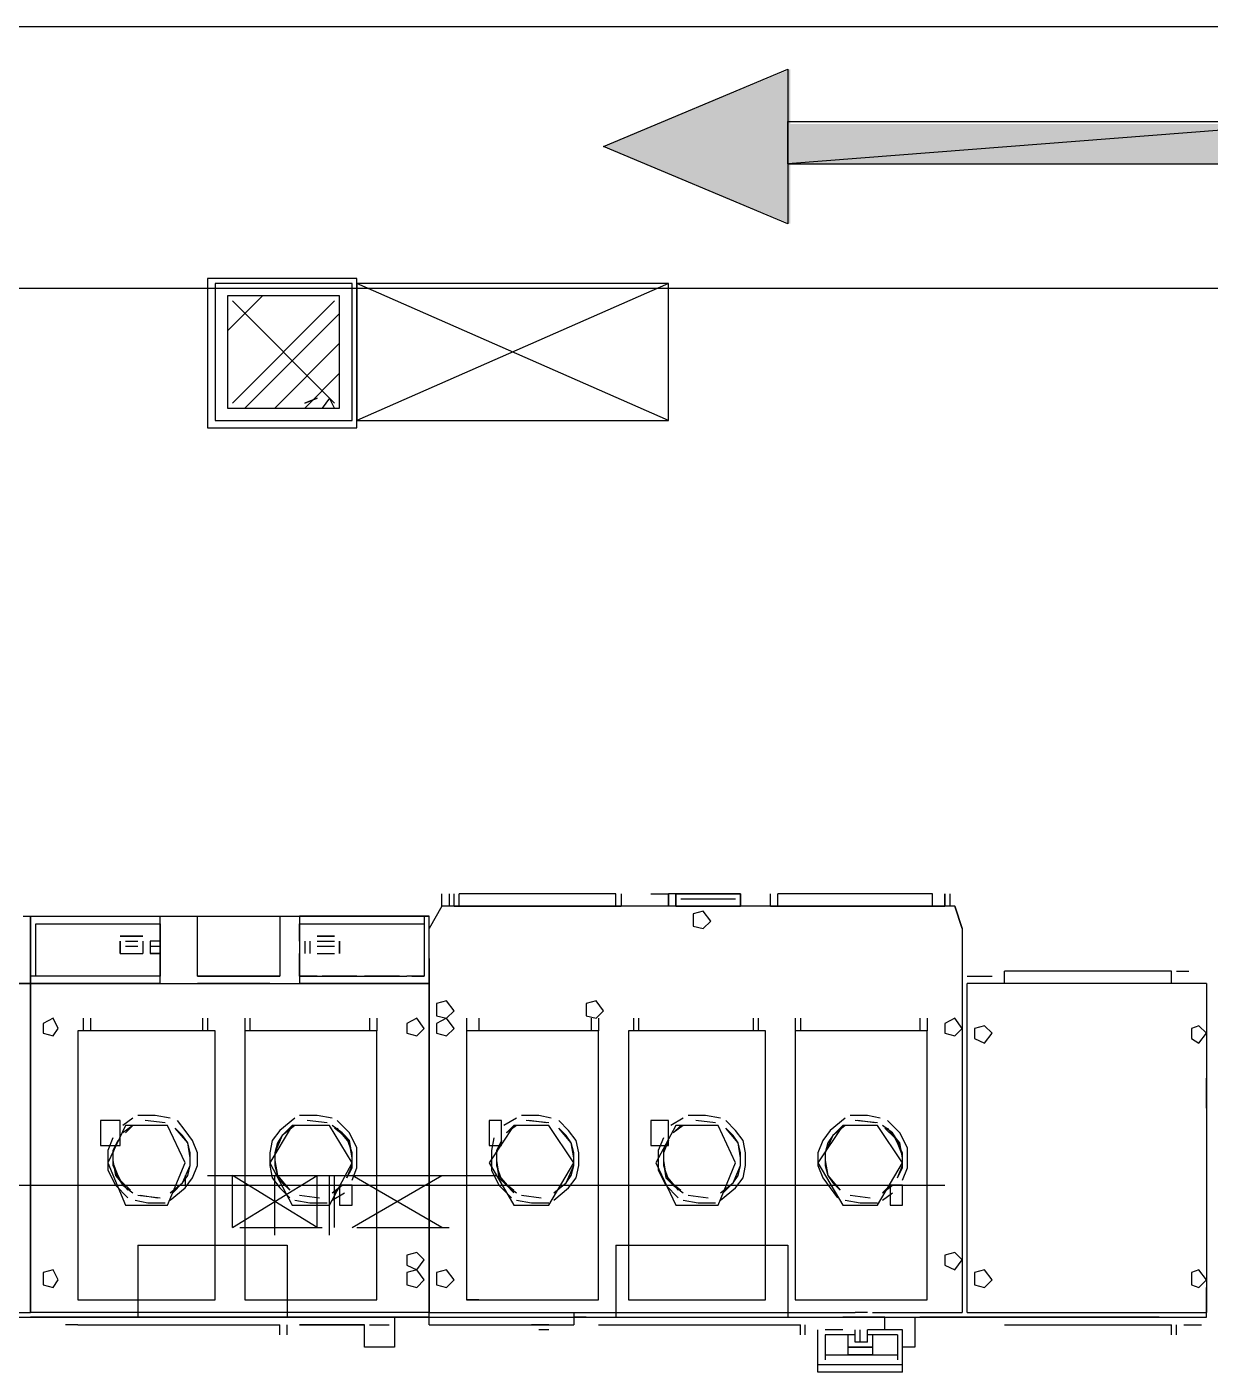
# Model space of a CAD drawing. Header units: millimetres. Extents: x 5 to 415, y 48 to 251.
# Drawn here: x 221.38 to 229.76, y 189.53 to 199.06 of the extents above; entities that cross this region are included whole.
import ezdxf

# ---------------------------------------------------------------- set-up
doc = ezdxf.new("R2010")
doc.units = ezdxf.units.MM
doc.layers.add('H', color=7, linetype='Continuous')
doc.layers.add('P', color=7, linetype='Continuous')

msp = doc.modelspace()

# ---------------------------------------------------------------- hatches: boundary and pattern name
at = {"layer": 'H', "linetype": 'Continuous'}
for points in [[(226.783, 197.661), (225.46, 198.208), (226.783, 198.755), (226.783, 197.661)], [(226.783, 198.085), (226.783, 198.367), (230.628, 198.367), (230.628, 195.545), (230.329, 195.545), (230.329, 198.085), (226.783, 198.085)]]:
    msp.add_hatch(color=256, dxfattribs=at).paths.add_polyline_path(points)

# ---------------------------------------------------------------- linework, layer by layer
at = {"layer": 'P'}
for points in [[(286.597, 199.055), (115.094, 199.055)], [(225.46, 198.208), (226.766, 198.755)], [(226.766, 198.755), (226.766, 197.661)], [(230.628, 198.385), (226.766, 198.085)], [(230.628, 198.385), (226.766, 198.085)], [(226.766, 198.085), (226.766, 198.385)], [(226.766, 198.385), (230.628, 198.385)], [(226.766, 197.661), (225.46, 198.208)], [(226.766, 198.085), (230.329, 198.085)], [(222.656, 197.273), (222.656, 196.215)], [(223.714, 197.273), (222.656, 197.273)], [(223.714, 196.215), (223.714, 197.273)], [(286.597, 197.203), (64.682, 197.203)], [(222.709, 197.238), (222.709, 196.268)], [(223.679, 197.238), (222.709, 197.238)], [(223.679, 196.268), (223.679, 197.238)], [(223.714, 197.238), (223.714, 196.268)], [(225.919, 197.238), (223.714, 197.238)], [(225.919, 197.238), (223.714, 196.268)], [(225.919, 196.268), (223.714, 197.238)], [(225.919, 196.268), (225.919, 197.238)], [(222.797, 196.903), (223.044, 197.15)], [(222.797, 197.15), (222.797, 196.356)], [(223.591, 197.15), (222.797, 197.15)], [(223.555, 196.391), (222.832, 197.115)], [(222.832, 196.391), (223.555, 197.115)], [(223.591, 196.356), (223.591, 197.15)], [(222.92, 196.356), (223.591, 197.026)], [(223.132, 196.356), (223.591, 196.815)], [(223.344, 196.356), (223.591, 196.603)], [(223.432, 196.427), (223.344, 196.391)], [(223.344, 196.391), (223.432, 196.427)], [(223.52, 196.427), (223.467, 196.356)], [(223.555, 196.356), (223.52, 196.427)], [(222.797, 196.356), (223.591, 196.356)], [(222.709, 196.268), (223.679, 196.268)], [(223.714, 196.268), (225.919, 196.268)], [(222.656, 196.215), (223.714, 196.215)], [(224.314, 192.828), (224.314, 192.917)], [(224.367, 192.917), (224.367, 192.828)], [(224.402, 192.828), (224.402, 192.917)], [(224.437, 192.828), (224.437, 192.917)], [(225.548, 192.917), (224.437, 192.917)], [(225.548, 192.828), (225.548, 192.917)], [(225.584, 192.917), (225.584, 192.828)], [(225.795, 192.917), (225.919, 192.917)], [(226.43, 192.917), (225.919, 192.917)], [(225.919, 192.828), (225.919, 192.917)], [(225.919, 192.917), (225.919, 192.828)], [(225.919, 192.828), (225.919, 192.917)], [(225.919, 192.828), (225.919, 192.917)], [(225.972, 192.917), (226.43, 192.917)], [(225.972, 192.828), (225.972, 192.917)], [(225.972, 192.917), (225.972, 192.828)], [(226.43, 192.917), (225.972, 192.917)], [(226.007, 192.917), (226.395, 192.917)], [(226.395, 192.917), (226.007, 192.917)], [(226.43, 192.917), (226.43, 192.828)], [(226.43, 192.828), (226.43, 192.917)], [(226.43, 192.917), (226.43, 192.828)], [(226.43, 192.828), (226.43, 192.917)], [(226.43, 192.917), (226.43, 192.828)], [(226.43, 192.917), (226.43, 192.828)], [(226.642, 192.828), (226.642, 192.917)], [(226.695, 192.828), (226.695, 192.917)], [(227.789, 192.917), (226.695, 192.917)], [(227.789, 192.828), (227.789, 192.917)], [(227.877, 192.828), (227.877, 192.917)], [(227.877, 192.917), (227.877, 192.828)], [(227.912, 192.917), (227.912, 192.828)], [(224.314, 192.828), (224.226, 192.67)], [(227.947, 192.828), (224.314, 192.828)], [(224.402, 192.828), (224.314, 192.828)], [(225.584, 192.828), (224.402, 192.828)], [(225.584, 192.828), (224.402, 192.828)], [(224.402, 192.828), (225.584, 192.828)], [(225.707, 192.828), (225.584, 192.828)], [(226.519, 192.828), (225.707, 192.828)], [(226.43, 192.828), (225.919, 192.828)], [(226.43, 192.828), (225.972, 192.828)], [(225.972, 192.828), (226.43, 192.828)], [(226.007, 192.881), (226.395, 192.881)], [(226.166, 192.793), (226.095, 192.775)], [(226.219, 192.723), (226.166, 192.793)], [(226.642, 192.828), (226.519, 192.828)], [(227.824, 192.828), (226.642, 192.828)], [(226.642, 192.828), (227.877, 192.828)], [(227.877, 192.828), (226.642, 192.828)], [(227.912, 192.828), (227.824, 192.828)], [(227.947, 192.828), (228, 192.67)], [(228, 192.67), (227.947, 192.828)], [(221.35, 192.758), (223.943, 192.758)], [(221.403, 192.758), (224.226, 192.758)], [(221.403, 192.282), (221.403, 192.758)], [(221.403, 192.758), (221.403, 191.982)], [(221.403, 192.758), (222.321, 192.758)], [(221.403, 192.758), (222.321, 192.758)], [(221.403, 192.334), (221.403, 192.758)], [(221.439, 192.705), (222.321, 192.705)], [(221.439, 192.334), (221.439, 192.705)], [(222.321, 192.758), (223.308, 192.758)], [(222.321, 192.758), (222.656, 192.758)], [(222.321, 192.282), (222.321, 192.758)], [(222.321, 192.705), (222.321, 192.581)], [(222.585, 192.758), (223.167, 192.758)], [(222.585, 192.334), (222.585, 192.758)], [(222.832, 192.758), (223.097, 192.758)], [(223.132, 192.758), (223.943, 192.758)], [(223.132, 192.758), (223.308, 192.758)], [(223.167, 192.758), (223.167, 192.334)], [(224.226, 192.758), (223.308, 192.758)], [(224.226, 192.758), (223.308, 192.758)], [(223.308, 192.758), (223.308, 192.282)], [(223.308, 192.705), (224.19, 192.705)], [(223.308, 192.581), (223.308, 192.705)], [(224.19, 192.758), (224.19, 192.334)], [(224.19, 192.705), (224.19, 192.334)], [(224.226, 189.918), (224.226, 192.758)], [(226.095, 192.775), (226.095, 192.687)], [(226.166, 192.67), (226.219, 192.723)], [(222.038, 192.617), (222.197, 192.617)], [(222.197, 192.617), (222.038, 192.617)], [(223.432, 192.617), (223.555, 192.617)], [(223.555, 192.617), (223.432, 192.617)], [(224.226, 189.953), (224.226, 192.67)], [(224.226, 192.246), (224.226, 192.67)], [(226.095, 192.687), (226.166, 192.67)], [(228, 192.67), (228, 189.953)], [(222.038, 192.493), (222.038, 192.581)], [(222.038, 192.581), (222.038, 192.493)], [(222.074, 192.581), (222.162, 192.581)], [(222.074, 192.546), (222.162, 192.546)], [(222.197, 192.581), (222.197, 192.493)], [(222.197, 192.581), (222.197, 192.493)], [(222.25, 192.581), (222.25, 192.493)], [(222.321, 192.581), (222.25, 192.581)], [(222.25, 192.581), (222.25, 192.493)], [(222.321, 192.581), (222.25, 192.581)], [(222.321, 192.581), (222.25, 192.581)], [(222.25, 192.581), (222.25, 192.493)], [(222.25, 192.546), (222.321, 192.546)], [(222.321, 192.581), (222.321, 192.493)], [(222.321, 192.581), (222.321, 192.493)], [(223.308, 192.581), (223.308, 192.493)], [(223.308, 192.581), (223.308, 192.493)], [(223.344, 192.581), (223.344, 192.493)], [(223.344, 192.581), (223.344, 192.493)], [(223.344, 192.581), (223.344, 192.493)], [(223.379, 192.581), (223.379, 192.493)], [(223.379, 192.581), (223.379, 192.493)], [(223.432, 192.581), (223.555, 192.581)], [(223.432, 192.546), (223.555, 192.546)], [(223.591, 192.581), (223.591, 192.493)], [(223.591, 192.493), (223.591, 192.581)], [(222.038, 192.493), (222.197, 192.493)], [(222.038, 192.493), (222.197, 192.493)], [(222.25, 192.493), (222.321, 192.493)], [(222.25, 192.493), (222.321, 192.493)], [(222.321, 192.493), (222.25, 192.493)], [(222.25, 192.493), (222.321, 192.493)], [(222.321, 192.493), (222.321, 192.334)], [(223.308, 192.334), (223.308, 192.493)], [(223.432, 192.493), (223.555, 192.493)], [(223.432, 192.493), (223.555, 192.493)], [(224.226, 192.458), (224.226, 192.282)], [(224.226, 192.458), (224.226, 192.282)], [(221.474, 192.334), (221.403, 192.334)], [(221.527, 192.334), (221.439, 192.334)], [(222.321, 192.334), (221.527, 192.334)], [(221.862, 192.334), (221.597, 192.334)], [(222.162, 192.334), (221.897, 192.334)], [(222.321, 192.334), (222.197, 192.334)], [(223.167, 192.334), (222.585, 192.334)], [(222.585, 192.334), (223.167, 192.334)], [(222.744, 192.334), (222.832, 192.334)], [(223.308, 192.334), (224.067, 192.334)], [(223.432, 192.334), (223.308, 192.334)], [(223.714, 192.334), (223.467, 192.334)], [(224.014, 192.334), (223.767, 192.334)], [(224.19, 192.334), (224.067, 192.334)], [(224.102, 192.334), (224.19, 192.334)], [(228.036, 192.334), (228.212, 192.334)], [(228.3, 192.282), (228.3, 192.37)], [(229.482, 192.37), (228.3, 192.37)], [(229.482, 192.37), (228.3, 192.37)], [(229.482, 192.282), (229.482, 192.37)], [(229.517, 192.37), (229.605, 192.37)], [(221.403, 192.282), (218.722, 192.282)], [(218.722, 192.282), (221.403, 192.282)], [(221.403, 191.982), (221.403, 192.282)], [(222.321, 192.282), (221.403, 192.282)], [(221.403, 192.282), (222.321, 192.282)], [(221.403, 192.282), (221.403, 189.953)], [(221.403, 192.282), (221.403, 191.276)], [(222.321, 192.282), (223.308, 192.282)], [(223.097, 192.282), (222.585, 192.282)], [(223.308, 192.282), (224.226, 192.282)], [(224.226, 192.282), (223.308, 192.282)], [(224.226, 189.918), (224.226, 192.282)], [(224.226, 192.282), (224.226, 191.982)], [(229.729, 192.282), (228.036, 192.282)], [(228.247, 192.282), (228.036, 192.282)], [(228.036, 189.953), (228.036, 192.282)], [(229.517, 192.282), (228.247, 192.282)], [(229.517, 192.282), (228.247, 192.282)], [(229.482, 192.282), (228.3, 192.282)], [(229.729, 192.282), (229.517, 192.282)], [(229.729, 192.282), (229.729, 189.953)], [(224.349, 192.158), (224.278, 192.14)], [(224.278, 192.14), (224.278, 192.052)], [(224.402, 192.088), (224.349, 192.158)], [(225.407, 192.158), (225.337, 192.14)], [(225.337, 192.14), (225.337, 192.052)], [(225.46, 192.088), (225.407, 192.158)], [(221.562, 192.035), (221.492, 191.999)], [(221.597, 191.964), (221.562, 192.035)], [(221.774, 192.035), (221.774, 191.946)], [(221.827, 192.035), (221.827, 191.946)], [(222.62, 192.035), (222.62, 191.946)], [(222.656, 192.035), (222.656, 191.946)], [(222.92, 192.035), (222.92, 191.946)], [(222.956, 192.035), (222.956, 191.946)], [(223.802, 192.035), (223.802, 191.946)], [(223.855, 192.035), (223.855, 191.946)], [(224.137, 192.035), (224.067, 191.999)], [(224.19, 191.964), (224.137, 192.035)], [(224.278, 192.052), (224.349, 192.035)], [(224.349, 192.035), (224.278, 191.999)], [(224.349, 192.035), (224.402, 192.088)], [(224.402, 191.964), (224.349, 192.035)], [(224.49, 192.035), (224.49, 191.946)], [(224.578, 192.035), (224.578, 191.946)], [(225.337, 192.052), (225.407, 192.035)], [(225.372, 192.035), (225.372, 191.946)], [(225.407, 192.035), (225.46, 192.088)], [(225.425, 192.035), (225.425, 191.946)], [(225.672, 192.035), (225.672, 191.946)], [(225.707, 192.035), (225.707, 191.946)], [(226.519, 192.035), (226.519, 191.946)], [(226.554, 192.035), (226.554, 191.946)], [(226.818, 192.035), (226.818, 191.946)], [(226.854, 192.035), (226.854, 191.946)], [(227.7, 192.035), (227.7, 191.946)], [(227.753, 192.035), (227.753, 191.946)], [(227.947, 192.035), (227.877, 191.999)], [(228, 191.964), (227.947, 192.035)], [(221.403, 189.953), (221.403, 191.982)], [(221.492, 191.999), (221.492, 191.929)], [(221.492, 191.929), (221.562, 191.911)], [(221.562, 191.911), (221.597, 191.964)], [(222.709, 191.946), (221.738, 191.946)], [(221.738, 191.946), (221.738, 190.041)], [(222.709, 190.041), (222.709, 191.946)], [(222.92, 191.946), (222.92, 190.041)], [(223.855, 191.946), (222.92, 191.946)], [(223.855, 190.041), (223.855, 191.946)], [(224.067, 191.999), (224.067, 191.929)], [(224.067, 191.929), (224.137, 191.911)], [(224.137, 191.911), (224.19, 191.964)], [(224.226, 191.982), (224.226, 189.953)], [(224.278, 191.999), (224.278, 191.929)], [(224.278, 191.929), (224.349, 191.911)], [(224.349, 191.911), (224.402, 191.964)], [(225.425, 191.946), (224.49, 191.946)], [(224.49, 191.946), (224.49, 190.041)], [(224.578, 191.946), (224.49, 191.946)], [(225.425, 190.041), (225.425, 191.946)], [(226.607, 191.946), (225.637, 191.946)], [(225.637, 191.946), (225.637, 190.041)], [(226.607, 190.041), (226.607, 191.946)], [(226.818, 191.946), (226.818, 190.041)], [(227.753, 191.946), (226.818, 191.946)], [(227.753, 190.041), (227.753, 191.946)], [(227.877, 191.999), (227.877, 191.929)], [(227.877, 191.929), (227.947, 191.911)], [(227.947, 191.911), (228, 191.964)], [(228.159, 191.982), (228.088, 191.964)], [(228.088, 191.964), (228.088, 191.893)], [(228.212, 191.929), (228.159, 191.982)], [(228.159, 191.858), (228.212, 191.929)], [(229.676, 191.982), (229.623, 191.964)], [(229.623, 191.964), (229.623, 191.893)], [(229.729, 191.929), (229.676, 191.982)], [(229.676, 191.858), (229.729, 191.929)], [(228.088, 191.893), (228.159, 191.858)], [(229.623, 191.893), (229.676, 191.858)], [(229.729, 191.4), (229.729, 191.611)], [(222.038, 191.311), (221.897, 191.311)], [(221.897, 191.311), (221.897, 191.135)], [(222.074, 191.276), (221.95, 191.012)], [(222.038, 191.135), (222.038, 191.311)], [(222.127, 191.329), (222.056, 191.276)], [(222.127, 191.276), (222.056, 191.223)], [(222.127, 191.276), (222.056, 191.223)], [(222.127, 191.276), (222.056, 191.223)], [(222.373, 191.276), (222.074, 191.276)], [(222.127, 191.276), (222.074, 191.223)], [(222.285, 191.347), (222.162, 191.347)], [(222.356, 191.294), (222.215, 191.311)], [(222.356, 191.294), (222.215, 191.311)], [(222.356, 191.294), (222.215, 191.311)], [(222.356, 191.294), (222.215, 191.311)], [(222.391, 191.329), (222.285, 191.347)], [(222.497, 191.012), (222.373, 191.276)], [(222.497, 191.241), (222.444, 191.311)], [(223.255, 191.276), (223.097, 191.012)], [(223.273, 191.329), (223.167, 191.241)], [(223.255, 191.276), (223.185, 191.206)], [(223.273, 191.276), (223.185, 191.206)], [(223.273, 191.276), (223.185, 191.206)], [(223.273, 191.276), (223.185, 191.206)], [(223.52, 191.276), (223.255, 191.276)], [(223.432, 191.347), (223.308, 191.347)], [(223.502, 191.294), (223.361, 191.311)], [(223.502, 191.294), (223.361, 191.311)], [(223.502, 191.294), (223.361, 191.311)], [(223.502, 191.294), (223.361, 191.311)], [(223.538, 191.329), (223.432, 191.347)], [(223.679, 191.012), (223.52, 191.276)], [(223.608, 191.223), (223.538, 191.276)], [(223.608, 191.223), (223.538, 191.276)], [(223.661, 191.223), (223.573, 191.311)], [(224.737, 191.311), (224.649, 191.311)], [(224.649, 191.311), (224.649, 191.135)], [(224.825, 191.276), (224.649, 191.012)], [(224.737, 191.135), (224.737, 191.311)], [(224.843, 191.329), (224.755, 191.276)], [(224.825, 191.276), (224.772, 191.223)], [(224.843, 191.276), (224.772, 191.223)], [(224.843, 191.276), (224.772, 191.223)], [(224.825, 191.276), (224.772, 191.223)], [(225.072, 191.276), (224.825, 191.276)], [(225.002, 191.347), (224.878, 191.347)], [(225.072, 191.294), (224.913, 191.311)], [(225.072, 191.294), (224.913, 191.311)], [(225.072, 191.294), (224.913, 191.311)], [(225.055, 191.294), (224.931, 191.311)], [(225.09, 191.329), (225.002, 191.347)], [(225.249, 191.012), (225.072, 191.276)], [(225.213, 191.241), (225.143, 191.311)], [(225.795, 191.311), (225.795, 191.135)], [(225.919, 191.311), (225.795, 191.311)], [(225.972, 191.276), (225.831, 191.012)], [(225.919, 191.135), (225.919, 191.311)], [(226.025, 191.329), (225.937, 191.276)], [(226.025, 191.276), (225.954, 191.223)], [(226.025, 191.276), (225.954, 191.223)], [(226.025, 191.276), (225.954, 191.223)], [(226.007, 191.276), (225.954, 191.223)], [(226.272, 191.276), (225.972, 191.276)], [(226.183, 191.347), (226.06, 191.347)], [(226.254, 191.294), (226.113, 191.311)], [(226.254, 191.294), (226.113, 191.311)], [(226.254, 191.294), (226.113, 191.311)], [(226.254, 191.294), (226.113, 191.311)], [(226.289, 191.329), (226.183, 191.347)], [(226.395, 191.012), (226.272, 191.276)], [(226.395, 191.241), (226.325, 191.311)], [(227.154, 191.276), (226.977, 191.012)], [(227.171, 191.329), (227.065, 191.241)], [(227.154, 191.276), (227.083, 191.206)], [(227.171, 191.276), (227.083, 191.206)], [(227.171, 191.276), (227.083, 191.206)], [(227.154, 191.276), (227.083, 191.206)], [(227.401, 191.276), (227.154, 191.276)], [(227.33, 191.347), (227.207, 191.347)], [(227.401, 191.294), (227.242, 191.311)], [(227.401, 191.294), (227.242, 191.311)], [(227.401, 191.294), (227.242, 191.311)], [(227.383, 191.294), (227.259, 191.311)], [(227.418, 191.329), (227.33, 191.347)], [(227.577, 191.012), (227.401, 191.276)], [(227.506, 191.223), (227.436, 191.276)], [(227.506, 191.223), (227.436, 191.276)], [(227.559, 191.223), (227.471, 191.311)], [(221.403, 191.223), (221.403, 191.064)], [(221.985, 191.188), (221.95, 191.1)], [(222.021, 191.17), (221.985, 191.1)], [(222.021, 191.17), (221.985, 191.1)], [(222.021, 191.17), (221.985, 191.1)], [(222.021, 191.17), (221.985, 191.082)], [(222.479, 191.206), (222.426, 191.258)], [(222.479, 191.206), (222.426, 191.258)], [(222.479, 191.206), (222.426, 191.258)], [(222.515, 191.153), (222.426, 191.258)], [(222.515, 191.153), (222.479, 191.206)], [(222.515, 191.153), (222.479, 191.206)], [(222.515, 191.153), (222.479, 191.206)], [(222.55, 191.17), (222.497, 191.241)], [(222.585, 191.082), (222.55, 191.17)], [(223.114, 191.17), (223.097, 191.082)], [(223.167, 191.241), (223.114, 191.17)], [(223.185, 191.206), (223.132, 191.082)], [(223.185, 191.206), (223.15, 191.153)], [(223.185, 191.206), (223.15, 191.153)], [(223.185, 191.206), (223.15, 191.153)], [(223.643, 191.188), (223.555, 191.258)], [(223.661, 191.153), (223.573, 191.258)], [(223.661, 191.17), (223.608, 191.223)], [(223.661, 191.153), (223.608, 191.223)], [(223.679, 191.082), (223.643, 191.188)], [(223.714, 191.117), (223.661, 191.223)], [(223.679, 191.064), (223.661, 191.17)], [(224.684, 191.188), (224.667, 191.1)], [(224.737, 191.17), (224.702, 191.082)], [(224.737, 191.17), (224.702, 191.1)], [(224.737, 191.17), (224.702, 191.1)], [(224.737, 191.17), (224.702, 191.1)], [(225.231, 191.153), (225.143, 191.258)], [(225.196, 191.206), (225.143, 191.258)], [(225.196, 191.206), (225.143, 191.258)], [(225.196, 191.206), (225.143, 191.258)], [(225.231, 191.153), (225.196, 191.206)], [(225.231, 191.153), (225.196, 191.206)], [(225.231, 191.153), (225.196, 191.206)], [(225.266, 191.17), (225.213, 191.241)], [(225.284, 191.082), (225.266, 191.17)], [(225.884, 191.188), (225.848, 191.1)], [(225.919, 191.17), (225.884, 191.1)], [(225.919, 191.17), (225.884, 191.1)], [(225.919, 191.17), (225.884, 191.1)], [(225.919, 191.17), (225.884, 191.082)], [(226.378, 191.206), (226.325, 191.258)], [(226.378, 191.206), (226.325, 191.258)], [(226.378, 191.206), (226.325, 191.258)], [(226.413, 191.153), (226.325, 191.258)], [(226.413, 191.153), (226.378, 191.206)], [(226.413, 191.153), (226.378, 191.206)], [(226.413, 191.153), (226.378, 191.206)], [(226.448, 191.17), (226.395, 191.241)], [(226.466, 191.082), (226.448, 191.17)], [(227.013, 191.17), (226.977, 191.082)], [(227.065, 191.241), (227.013, 191.17)], [(227.083, 191.206), (227.03, 191.082)], [(227.083, 191.206), (227.048, 191.153)], [(227.083, 191.206), (227.048, 191.153)], [(227.083, 191.206), (227.048, 191.153)], [(227.524, 191.188), (227.453, 191.258)], [(227.559, 191.153), (227.471, 191.258)], [(227.542, 191.17), (227.506, 191.223)], [(227.542, 191.153), (227.506, 191.223)], [(227.577, 191.082), (227.524, 191.188)], [(227.577, 191.064), (227.542, 191.17)], [(227.612, 191.117), (227.559, 191.223)], [(221.897, 191.135), (222.038, 191.135)], [(221.95, 191.1), (221.95, 190.959)], [(221.985, 191.1), (221.985, 190.994)], [(221.985, 191.1), (221.985, 191.012)], [(221.985, 191.1), (221.985, 191.012)], [(222.532, 191.082), (222.515, 191.153)], [(222.532, 191.082), (222.515, 191.153)], [(222.532, 191.082), (222.515, 191.153)], [(222.532, 191.047), (222.515, 191.153)], [(222.532, 190.994), (222.532, 191.082)], [(222.532, 190.994), (222.532, 191.082)], [(222.532, 190.994), (222.532, 191.082)], [(222.585, 190.994), (222.585, 191.082)], [(223.097, 191.082), (223.097, 190.994)], [(223.15, 191.153), (223.132, 191.082)], [(223.15, 191.153), (223.132, 191.082)], [(223.15, 191.153), (223.132, 191.082)], [(223.132, 191.082), (223.132, 190.994)], [(223.132, 191.082), (223.132, 190.994)], [(223.132, 191.082), (223.132, 190.994)], [(223.679, 191.047), (223.661, 191.153)], [(223.679, 191.064), (223.661, 191.153)], [(223.679, 190.976), (223.679, 191.082)], [(223.714, 190.976), (223.714, 191.117)], [(224.649, 191.135), (224.737, 191.135)], [(224.667, 191.1), (224.667, 190.959)], [(224.702, 191.1), (224.702, 190.994)], [(224.702, 191.1), (224.702, 191.012)], [(224.702, 191.1), (224.702, 191.012)], [(225.249, 191.047), (225.231, 191.153)], [(225.249, 191.082), (225.231, 191.153)], [(225.249, 191.082), (225.231, 191.153)], [(225.249, 191.082), (225.231, 191.153)], [(225.249, 190.994), (225.249, 191.082)], [(225.249, 190.994), (225.249, 191.082)], [(225.249, 190.994), (225.249, 191.082)], [(225.284, 190.994), (225.284, 191.082)], [(225.795, 191.135), (225.919, 191.135)], [(225.848, 191.1), (225.848, 190.959)], [(225.884, 191.1), (225.884, 190.994)], [(225.884, 191.1), (225.884, 191.012)], [(225.884, 191.1), (225.884, 191.012)], [(226.43, 191.082), (226.413, 191.153)], [(226.43, 191.082), (226.413, 191.153)], [(226.43, 191.082), (226.413, 191.153)], [(226.43, 191.047), (226.413, 191.153)], [(226.43, 190.994), (226.43, 191.082)], [(226.43, 190.994), (226.43, 191.082)], [(226.43, 190.994), (226.43, 191.082)], [(226.466, 190.994), (226.466, 191.082)], [(226.977, 191.082), (226.977, 190.994)], [(227.048, 191.153), (227.03, 191.082)], [(227.048, 191.153), (227.03, 191.082)], [(227.048, 191.153), (227.03, 191.082)], [(227.03, 191.082), (227.03, 190.994)], [(227.03, 191.082), (227.03, 190.994)], [(227.03, 191.082), (227.03, 190.994)], [(227.577, 191.064), (227.542, 191.153)], [(227.577, 191.047), (227.559, 191.153)], [(227.577, 190.976), (227.577, 191.082)], [(227.612, 190.976), (227.612, 191.117)], [(221.95, 191.012), (222.074, 190.712)], [(221.985, 191.029), (222.003, 190.923)], [(221.985, 191.012), (222.021, 190.906)], [(221.985, 191.012), (222.021, 190.923)], [(221.985, 190.994), (222.038, 190.888)], [(222.373, 190.712), (222.497, 191.012)], [(222.479, 190.87), (222.532, 190.994)], [(222.515, 190.923), (222.532, 190.994)], [(222.515, 190.923), (222.532, 190.994)], [(222.515, 190.923), (222.532, 190.994)], [(222.55, 190.906), (222.585, 190.994)], [(223.097, 191.012), (223.255, 190.712)], [(223.097, 190.994), (223.114, 190.906)], [(223.132, 191.029), (223.15, 190.923)], [(223.132, 190.994), (223.15, 190.923)], [(223.132, 190.994), (223.15, 190.923)], [(223.132, 190.994), (223.15, 190.923)], [(223.52, 190.712), (223.679, 191.012)], [(223.643, 190.906), (223.679, 190.994)], [(223.679, 190.976), (223.679, 191.064)], [(223.679, 190.976), (223.679, 191.064)], [(224.649, 191.012), (224.825, 190.712)], [(224.702, 191.029), (224.719, 190.923)], [(224.702, 191.012), (224.719, 190.906)], [(224.702, 191.012), (224.719, 190.923)], [(224.702, 190.994), (224.737, 190.888)], [(225.072, 190.712), (225.249, 191.012)], [(225.196, 190.87), (225.249, 190.994)], [(225.231, 190.923), (225.249, 190.994)], [(225.231, 190.923), (225.249, 190.994)], [(225.231, 190.923), (225.249, 190.994)], [(225.266, 190.906), (225.284, 190.994)], [(225.831, 191.012), (225.972, 190.712)], [(225.884, 191.029), (225.901, 190.923)], [(225.884, 191.012), (225.901, 190.906)], [(225.884, 191.012), (225.901, 190.923)], [(225.884, 190.994), (225.919, 190.888)], [(226.272, 190.712), (226.395, 191.012)], [(226.378, 190.87), (226.43, 190.994)], [(226.413, 190.923), (226.43, 190.994)], [(226.413, 190.923), (226.43, 190.994)], [(226.413, 190.923), (226.43, 190.994)], [(226.448, 190.906), (226.466, 190.994)], [(226.977, 191.012), (227.154, 190.712)], [(226.977, 190.994), (227.013, 190.906)], [(227.03, 191.029), (227.048, 190.923)], [(227.03, 190.994), (227.048, 190.923)], [(227.03, 190.994), (227.048, 190.923)], [(227.03, 190.994), (227.048, 190.923)], [(227.401, 190.712), (227.577, 191.012)], [(227.542, 190.906), (227.577, 190.994)], [(227.577, 190.976), (227.577, 191.064)], [(227.577, 190.976), (227.577, 191.064)], [(221.95, 190.959), (222.003, 190.853)], [(222.003, 190.923), (222.091, 190.818)], [(222.021, 190.923), (222.056, 190.853)], [(222.021, 190.906), (222.056, 190.853)], [(222.038, 190.888), (222.109, 190.818)], [(222.479, 190.87), (222.515, 190.923)], [(222.479, 190.87), (222.515, 190.923)], [(222.479, 190.87), (222.515, 190.923)], [(222.497, 190.923), (222.497, 190.853)], [(222.497, 190.835), (222.55, 190.906)], [(222.656, 190.923), (224.702, 190.923)], [(222.832, 190.553), (223.432, 190.923)], [(223.432, 190.553), (222.832, 190.923)], [(222.832, 190.553), (222.832, 190.923)], [(222.832, 190.923), (223.432, 190.923)], [(222.832, 190.553), (223.432, 190.923)], [(223.432, 190.553), (222.832, 190.923)], [(222.832, 190.553), (222.832, 190.923)], [(222.832, 190.923), (223.432, 190.923)], [(223.114, 190.906), (223.167, 190.835)], [(223.132, 190.5), (223.132, 190.923)], [(223.15, 190.923), (223.238, 190.818)], [(223.15, 190.923), (223.185, 190.87)], [(223.15, 190.923), (223.185, 190.87)], [(223.15, 190.923), (223.185, 190.87)], [(223.432, 190.553), (223.432, 190.923)], [(223.432, 190.553), (223.432, 190.923)], [(223.52, 190.5), (223.52, 190.923)], [(223.555, 190.553), (223.555, 190.923)], [(223.643, 190.906), (223.679, 190.976)], [(223.643, 190.906), (223.679, 190.976)], [(223.643, 190.906), (223.679, 190.976)], [(223.679, 190.888), (223.714, 190.976)], [(223.679, 190.923), (224.314, 190.923)], [(224.314, 190.553), (223.679, 190.923)], [(223.679, 190.553), (224.314, 190.923)], [(223.855, 190.553), (223.855, 190.923)], [(224.667, 190.959), (224.719, 190.853)], [(224.719, 190.923), (224.808, 190.818)], [(224.719, 190.923), (224.772, 190.853)], [(224.719, 190.906), (224.772, 190.853)], [(224.737, 190.888), (224.825, 190.818)], [(225.196, 190.87), (225.231, 190.923)], [(225.196, 190.87), (225.231, 190.923)], [(225.196, 190.87), (225.231, 190.923)], [(225.213, 190.835), (225.266, 190.906)], [(225.848, 190.959), (225.901, 190.853)], [(225.901, 190.923), (225.954, 190.853)], [(225.901, 190.923), (225.989, 190.818)], [(225.901, 190.906), (225.954, 190.853)], [(225.919, 190.888), (226.007, 190.818)], [(226.378, 190.87), (226.413, 190.923)], [(226.378, 190.87), (226.413, 190.923)], [(226.378, 190.87), (226.413, 190.923)], [(226.395, 190.835), (226.448, 190.906)], [(227.013, 190.906), (227.065, 190.835)], [(227.048, 190.923), (227.136, 190.818)], [(227.048, 190.923), (227.083, 190.87)], [(227.048, 190.923), (227.083, 190.87)], [(227.048, 190.923), (227.083, 190.87)], [(227.542, 190.906), (227.577, 190.976)], [(227.542, 190.906), (227.577, 190.976)], [(227.542, 190.906), (227.577, 190.976)], [(227.577, 190.888), (227.612, 190.976)], [(216.235, 190.853), (227.877, 190.853)], [(221.403, 190.853), (221.403, 190.429)], [(222.003, 190.853), (222.091, 190.765)], [(222.056, 190.853), (222.127, 190.8)], [(222.056, 190.853), (222.127, 190.8)], [(222.391, 190.8), (222.479, 190.87)], [(222.391, 190.8), (222.479, 190.87)], [(222.391, 190.747), (222.497, 190.835)], [(222.409, 190.8), (222.479, 190.87)], [(222.409, 190.8), (222.479, 190.87)], [(223.167, 190.835), (223.238, 190.765)], [(223.185, 190.87), (223.238, 190.818)], [(223.185, 190.87), (223.238, 190.818)], [(223.185, 190.87), (223.238, 190.818)], [(223.538, 190.8), (223.608, 190.853)], [(223.538, 190.8), (223.608, 190.853)], [(223.538, 190.8), (223.608, 190.853)], [(223.538, 190.747), (223.626, 190.8)], [(223.555, 190.8), (223.608, 190.853)], [(223.679, 190.853), (223.591, 190.853)], [(223.591, 190.853), (223.591, 190.712)], [(223.679, 190.712), (223.679, 190.853)], [(224.719, 190.853), (224.808, 190.765)], [(224.772, 190.853), (224.843, 190.8)], [(224.772, 190.853), (224.825, 190.8)], [(225.108, 190.8), (225.196, 190.87)], [(225.108, 190.8), (225.196, 190.87)], [(225.108, 190.8), (225.196, 190.87)], [(225.108, 190.8), (225.196, 190.87)], [(225.108, 190.747), (225.213, 190.835)], [(225.901, 190.853), (225.989, 190.765)], [(225.954, 190.853), (226.025, 190.8)], [(225.954, 190.853), (226.025, 190.8)], [(226.289, 190.8), (226.378, 190.87)], [(226.289, 190.8), (226.378, 190.87)], [(226.289, 190.8), (226.378, 190.87)], [(226.289, 190.747), (226.395, 190.835)], [(226.307, 190.8), (226.378, 190.87)], [(227.065, 190.835), (227.118, 190.765)], [(227.083, 190.87), (227.136, 190.818)], [(227.083, 190.87), (227.136, 190.818)], [(227.083, 190.87), (227.136, 190.818)], [(227.436, 190.8), (227.506, 190.853)], [(227.436, 190.8), (227.489, 190.853)], [(227.436, 190.8), (227.506, 190.853)], [(227.436, 190.8), (227.506, 190.853)], [(227.436, 190.747), (227.506, 190.8)], [(227.577, 190.853), (227.489, 190.853)], [(227.489, 190.853), (227.489, 190.712)], [(227.577, 190.712), (227.577, 190.853)], [(222.074, 190.712), (222.373, 190.712)], [(222.144, 190.747), (222.232, 190.729)], [(222.162, 190.782), (222.321, 190.765)], [(222.162, 190.782), (222.321, 190.765)], [(222.162, 190.782), (222.321, 190.765)], [(222.179, 190.782), (222.303, 190.765)], [(222.232, 190.729), (222.356, 190.729)], [(223.255, 190.712), (223.52, 190.712)], [(223.273, 190.747), (223.379, 190.729)], [(223.308, 190.782), (223.449, 190.765)], [(223.308, 190.782), (223.449, 190.765)], [(223.308, 190.782), (223.449, 190.765)], [(223.308, 190.782), (223.449, 190.765)], [(223.379, 190.729), (223.502, 190.729)], [(223.591, 190.712), (223.679, 190.712)], [(224.825, 190.712), (225.072, 190.712)], [(224.843, 190.747), (224.949, 190.729)], [(224.878, 190.782), (225.019, 190.765)], [(224.878, 190.782), (225.019, 190.765)], [(224.878, 190.782), (225.019, 190.765)], [(224.878, 190.782), (225.019, 190.765)], [(224.949, 190.729), (225.072, 190.729)], [(225.972, 190.712), (226.272, 190.712)], [(226.025, 190.747), (226.131, 190.729)], [(226.06, 190.782), (226.201, 190.765)], [(226.06, 190.782), (226.201, 190.765)], [(226.06, 190.782), (226.201, 190.765)], [(226.06, 190.782), (226.201, 190.765)], [(226.131, 190.729), (226.254, 190.729)], [(227.154, 190.712), (227.401, 190.712)], [(227.171, 190.747), (227.277, 190.729)], [(227.207, 190.782), (227.348, 190.765)], [(227.207, 190.782), (227.348, 190.765)], [(227.207, 190.782), (227.348, 190.765)], [(227.207, 190.782), (227.348, 190.765)], [(227.277, 190.729), (227.401, 190.729)], [(227.489, 190.712), (227.577, 190.712)], [(222.885, 190.553), (223.467, 190.553)], [(222.885, 190.553), (223.467, 190.553)], [(223.714, 190.553), (224.367, 190.553)], [(222.162, 190.429), (223.22, 190.429)], [(222.162, 190.429), (222.162, 189.918)], [(223.22, 190.429), (223.22, 189.918)], [(225.548, 190.429), (226.766, 190.429)], [(225.548, 190.429), (225.548, 189.918)], [(226.766, 190.429), (226.766, 189.918)], [(224.137, 190.377), (224.067, 190.359)], [(224.067, 190.359), (224.067, 190.288)], [(224.19, 190.324), (224.137, 190.377)], [(224.137, 190.253), (224.19, 190.324)], [(227.947, 190.377), (227.877, 190.359)], [(227.877, 190.359), (227.877, 190.288)], [(228, 190.324), (227.947, 190.377)], [(227.947, 190.253), (228, 190.324)], [(221.403, 189.953), (221.403, 190.288)], [(221.562, 190.253), (221.492, 190.235)], [(221.492, 190.235), (221.492, 190.147)], [(221.597, 190.183), (221.562, 190.253)], [(224.067, 190.288), (224.137, 190.253)], [(224.137, 190.253), (224.067, 190.235)], [(224.067, 190.235), (224.067, 190.147)], [(224.19, 190.183), (224.137, 190.253)], [(224.349, 190.253), (224.278, 190.235)], [(224.278, 190.235), (224.278, 190.147)], [(224.402, 190.183), (224.349, 190.253)], [(227.877, 190.288), (227.947, 190.253)], [(228.159, 190.253), (228.088, 190.235)], [(228.088, 190.235), (228.088, 190.147)], [(228.212, 190.183), (228.159, 190.253)], [(229.676, 190.253), (229.623, 190.235)], [(229.623, 190.235), (229.623, 190.147)], [(229.729, 190.183), (229.676, 190.253)], [(221.492, 190.147), (221.562, 190.13)], [(221.562, 190.13), (221.597, 190.183)], [(224.067, 190.147), (224.137, 190.13)], [(224.137, 190.13), (224.19, 190.183)], [(224.278, 190.147), (224.349, 190.13)], [(224.349, 190.13), (224.402, 190.183)], [(228.088, 190.147), (228.159, 190.13)], [(228.159, 190.13), (228.212, 190.183)], [(229.623, 190.147), (229.676, 190.13)], [(229.676, 190.13), (229.729, 190.183)], [(229.729, 189.918), (229.729, 190.13)], [(221.738, 190.041), (222.709, 190.041)], [(222.92, 190.041), (223.855, 190.041)], [(224.49, 190.041), (225.425, 190.041)], [(224.578, 190.041), (224.49, 190.041)], [(225.637, 190.041), (226.607, 190.041)], [(226.818, 190.041), (227.753, 190.041)], [(218.722, 189.953), (221.403, 189.953)], [(224.226, 189.953), (221.403, 189.953)], [(224.226, 189.953), (227.242, 189.953)], [(224.226, 189.865), (224.226, 189.953)], [(225.249, 189.953), (225.249, 189.865)], [(227.33, 189.953), (227.242, 189.953)], [(227.365, 189.953), (228, 189.953)], [(228.036, 189.953), (229.729, 189.953)], [(220.927, 189.918), (223.591, 189.918)], [(221.227, 189.918), (221.403, 189.918)], [(224.226, 189.918), (221.403, 189.918)], [(221.562, 189.918), (221.65, 189.918)], [(221.65, 189.918), (223.22, 189.918)], [(221.738, 189.865), (221.65, 189.865)], [(221.738, 189.865), (223.167, 189.865)], [(223.167, 189.794), (223.167, 189.865)], [(223.22, 189.794), (223.22, 189.865)], [(223.52, 189.918), (223.255, 189.918)], [(223.308, 189.918), (223.767, 189.918)], [(223.767, 189.918), (223.308, 189.918)], [(223.308, 189.918), (223.767, 189.918)], [(223.767, 189.865), (223.308, 189.865)], [(223.308, 189.865), (223.767, 189.865)], [(223.308, 189.865), (223.767, 189.865)], [(223.714, 189.918), (223.344, 189.918)], [(223.714, 189.865), (223.344, 189.865)], [(223.344, 189.865), (223.714, 189.865)], [(223.591, 189.918), (226.272, 189.918)], [(223.767, 189.706), (223.767, 189.865)], [(223.802, 189.865), (223.943, 189.865)], [(223.979, 189.918), (223.979, 189.706)], [(224.226, 189.865), (224.402, 189.865)], [(224.226, 189.865), (225.249, 189.865)], [(224.402, 189.865), (225.16, 189.865)], [(225.072, 189.865), (224.949, 189.865)], [(225.16, 189.865), (225.249, 189.865)], [(225.249, 189.918), (225.337, 189.918)], [(225.337, 189.918), (225.249, 189.918)], [(225.337, 189.918), (227.154, 189.918)], [(225.337, 189.918), (226.889, 189.918)], [(225.425, 189.918), (226.854, 189.918)], [(225.425, 189.865), (226.854, 189.865)], [(226.307, 189.918), (229.094, 189.918)], [(226.854, 189.794), (226.854, 189.865)], [(226.889, 189.794), (226.889, 189.865)], [(227.453, 189.918), (227.154, 189.918)], [(227.154, 189.918), (227.453, 189.918)], [(227.189, 189.918), (227.365, 189.918)], [(227.242, 189.918), (227.33, 189.918)], [(227.453, 189.918), (227.7, 189.918)], [(227.453, 189.918), (227.665, 189.918)], [(227.453, 189.83), (227.453, 189.918)], [(227.665, 189.918), (227.665, 189.706)], [(229.394, 189.918), (227.7, 189.918)], [(227.7, 189.918), (228, 189.918)], [(228.036, 189.918), (228.247, 189.918)], [(228.177, 189.918), (228.036, 189.918)], [(228.247, 189.918), (229.517, 189.918)], [(228.247, 189.918), (229.517, 189.918)], [(228.3, 189.918), (229.482, 189.918)], [(228.3, 189.865), (229.482, 189.865)], [(228.3, 189.865), (229.482, 189.865)], [(229.394, 189.918), (229.658, 189.918)], [(229.482, 189.794), (229.482, 189.865)], [(229.517, 189.918), (229.729, 189.918)], [(229.517, 189.794), (229.517, 189.865)], [(229.57, 189.865), (229.694, 189.865)], [(225.072, 189.83), (225.002, 189.83)], [(226.977, 189.53), (226.977, 189.83)], [(227.154, 189.83), (227.03, 189.83)], [(227.03, 189.794), (227.03, 189.618)], [(227.242, 189.794), (227.03, 189.794)], [(227.189, 189.794), (227.118, 189.794)], [(227.189, 189.794), (227.189, 189.653)], [(227.189, 189.794), (227.189, 189.706)], [(227.242, 189.742), (227.242, 189.83)], [(227.33, 189.742), (227.242, 189.742)], [(227.277, 189.742), (227.277, 189.83)], [(227.33, 189.742), (227.33, 189.83)], [(227.33, 189.742), (227.33, 189.83)], [(227.401, 189.83), (227.33, 189.83)], [(227.542, 189.794), (227.33, 189.794)], [(227.365, 189.794), (227.365, 189.653)], [(227.365, 189.794), (227.365, 189.706)], [(227.577, 189.83), (227.401, 189.83)], [(227.542, 189.794), (227.542, 189.618)], [(227.577, 189.53), (227.577, 189.83)], [(223.979, 189.706), (223.767, 189.706)], [(227.03, 189.653), (227.542, 189.653)], [(227.189, 189.706), (227.365, 189.706)], [(227.365, 189.706), (227.189, 189.706)], [(227.365, 189.706), (227.189, 189.706)], [(227.189, 189.706), (227.365, 189.706)], [(227.365, 189.706), (227.189, 189.706)], [(227.365, 189.653), (227.189, 189.653)], [(227.665, 189.706), (227.577, 189.706)], [(226.977, 189.583), (227.577, 189.583)], [(227.577, 189.53), (226.977, 189.53)]]:
    msp.add_lwpolyline(points, dxfattribs=at)

doc.saveas('drawing.dxf')
